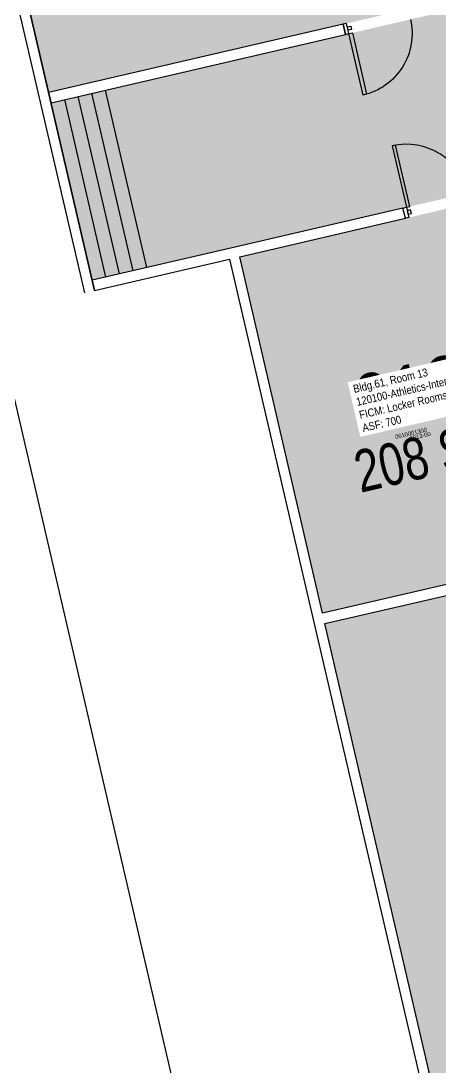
# Model space of a CAD drawing. Header units: inches. Extents: x 69199117 to 69200699, y 27664316 to 27667609.
# Drawn here: x 69199673 to 69199912, y 27664728 to 27665325 of the extents above; entities that cross this region are included whole.
import ezdxf
from ezdxf.enums import TextEntityAlignment as Align

# ---------------------------------------------------------------- set-up
doc = ezdxf.new("R2010")
doc.units = ezdxf.units.IN
doc.header["$LTSCALE"] = 10
doc.header["$MEASUREMENT"] = 0
for name, color, linetype in [('A-DOOR', 2, 'CONTINUOUS'), ('A-FLOR', 3, 'CONTINUOUS'), ('A-IDEN-RNUM', 7, 'CONTINUOUS'), ('A-IDEN-SNUM', 4, 'CONTINUOUS'), ('A-IDEN-VNUM', 4, 'CONTINUOUS'), ('A-WALL', 5, 'CONTINUOUS'), ('AREA-TEXT', 3, 'CONTINUOUS'), ('Rooms-Category-Color', 7, 'CONTINUOUS'), ('Rooms-College-Color', 7, 'CONTINUOUS'), ('Rooms-Department-Color', 7, 'CONTINUOUS'), ('Rooms-Division-Color', 7, 'CONTINUOUS'), ('Rooms-Information', 7, 'CONTINUOUS')]:
    doc.layers.add(name, color=color, linetype=linetype)
doc.styles.add('CP_AREA', font='arial.ttf', dxfattribs={"height": 15})
doc.styles.add('CP_ROOMVNUMBER', font='arial.ttf', dxfattribs={"width": 0.85, "height": 0.075})
doc.styles.get("Standard").update_dxf_attribs({"font": 'arial.ttf'})

msp = doc.modelspace()

# ---------------------------------------------------------------- hatches: boundary and pattern name
at = {"layer": 'Rooms-Category-Color', "true_color": 0xe3c5e1}
msp.add_hatch(color=254, dxfattribs=at).paths.add_polyline_path([(69199518.56, 27666015.66), (69199741.14, 27666067.34), (69199910.99, 27665335.8), (69199688.41, 27665284.12)])
at = {"layer": 'Rooms-Category-Color', "true_color": 0xadadad}
msp.add_hatch(color=253, dxfattribs=at).paths.add_polyline_path([(69199713.29, 27665176.97), (69200214.94, 27665293.45), (69200191.42, 27665394.75), (69199689.77, 27665278.27)])
at = {"layer": 'Rooms-Category-Color', "true_color": 0xffe090}
for points in [[(69199937.23, 27665222.8), (69199797.44, 27665190.35), (69199844.71, 27664986.76), (69199971.83, 27665016.28), (69199971.27, 27665018.72), (69199983.93, 27665021.66)], [(69199846.07, 27664980.92), (69199973.19, 27665010.44), (69199974.21, 27665006.05), (69199986.87, 27665008.99), (69200031.99, 27664814.65), (69200019.33, 27664811.71), (69200022.27, 27664799.04), (69200314.01, 27664866.8), (69200410.36, 27664451.83), (69199991.5, 27664354.58)]]:
    msp.add_hatch(color=41, dxfattribs=at).paths.add_polyline_path(points)
at = {"layer": 'Rooms-College-Color', "true_color": 0xadadad}
for points in [[(69199518.56, 27666015.66), (69199741.14, 27666067.34), (69199910.99, 27665335.8), (69199688.41, 27665284.12)], [(69199713.29, 27665176.97), (69200214.94, 27665293.45), (69200191.42, 27665394.75), (69199689.77, 27665278.27)], [(69199846.07, 27664980.92), (69199973.19, 27665010.44), (69199974.21, 27665006.05), (69199986.87, 27665008.99), (69200031.99, 27664814.65), (69200019.33, 27664811.71), (69200022.27, 27664799.04), (69200314.01, 27664866.8), (69200410.36, 27664451.83), (69199991.5, 27664354.58)]]:
    msp.add_hatch(color=253, dxfattribs=at).paths.add_polyline_path(points)
at = {"layer": 'Rooms-College-Color', "true_color": 0x80bc67}
msp.add_hatch(color=83, dxfattribs=at).paths.add_polyline_path([(69199937.23, 27665222.8), (69199797.44, 27665190.35), (69199844.71, 27664986.76), (69199971.83, 27665016.28), (69199971.27, 27665018.72), (69199983.93, 27665021.66)])
at = {"layer": 'Rooms-Department-Color', "true_color": 0x80bc67}
msp.add_hatch(color=83, dxfattribs=at).paths.add_polyline_path([(69199518.56, 27666015.66), (69199741.14, 27666067.34), (69199910.99, 27665335.8), (69199688.41, 27665284.12)])
at = {"layer": 'Rooms-Department-Color', "true_color": 0xacacac}
msp.add_hatch(color=253, dxfattribs=at).paths.add_polyline_path([(69199713.29, 27665176.97), (69200214.94, 27665293.45), (69200191.42, 27665394.75), (69199689.77, 27665278.27)])
at = {"layer": 'Rooms-Department-Color', "true_color": 0x604aed}
for points in [[(69199937.23, 27665222.8), (69199797.44, 27665190.35), (69199844.71, 27664986.76), (69199971.83, 27665016.28), (69199971.27, 27665018.72), (69199983.93, 27665021.66)], [(69199846.07, 27664980.92), (69199973.19, 27665010.44), (69199974.21, 27665006.05), (69199986.87, 27665008.99), (69200031.99, 27664814.65), (69200019.33, 27664811.71), (69200022.27, 27664799.04), (69200314.01, 27664866.8), (69200410.36, 27664451.83), (69199991.5, 27664354.58)]]:
    msp.add_hatch(color=173, dxfattribs=at).paths.add_polyline_path(points)
at = {"layer": 'Rooms-Division-Color', "true_color": 0x80bc67}
msp.add_hatch(color=83, dxfattribs=at).paths.add_polyline_path([(69199518.56, 27666015.66), (69199741.14, 27666067.34), (69199910.99, 27665335.8), (69199688.41, 27665284.12)])
at = {"layer": 'Rooms-Division-Color', "true_color": 0xadadad}
msp.add_hatch(color=253, dxfattribs=at).paths.add_polyline_path([(69199713.29, 27665176.97), (69200214.94, 27665293.45), (69200191.42, 27665394.75), (69199689.77, 27665278.27)])
at = {"layer": 'Rooms-Division-Color', "true_color": 0x604aed}
for points in [[(69199937.23, 27665222.8), (69199797.44, 27665190.35), (69199844.71, 27664986.76), (69199971.83, 27665016.28), (69199971.27, 27665018.72), (69199983.93, 27665021.66)], [(69199846.07, 27664980.92), (69199973.19, 27665010.44), (69199974.21, 27665006.05), (69199986.87, 27665008.99), (69200031.99, 27664814.65), (69200019.33, 27664811.71), (69200022.27, 27664799.04), (69200314.01, 27664866.8), (69200410.36, 27664451.83), (69199991.5, 27664354.58)]]:
    msp.add_hatch(color=173, dxfattribs=at).paths.add_polyline_path(points)

# ---------------------------------------------------------------- linework, layer by layer
at = {"layer": 'A-DOOR'}
for p, q in [((69199859.75, 27665317.74), (69199861.69, 27665318.19)), ((69199867.89, 27665282.67), (69199859.75, 27665317.74)), ((69199861.69, 27665318.19), (69199869.84, 27665283.13)), ((69199869.84, 27665283.13), (69199867.89, 27665282.67)), ((69199886.33, 27665254.1), (69199884.38, 27665253.65)), ((69199884.38, 27665253.65), (69199892.52, 27665218.58)), ((69199894.47, 27665219.04), (69199886.33, 27665254.1)), ((69199892.52, 27665218.58), (69199894.47, 27665219.04))]:
    msp.add_line(p, q, dxfattribs=at)
at = {"layer": 'A-DOOR', "extrusion": (0, 0, -1)}
msp.add_arc((-69199859.75, 27665317.74), 36, 166.92833, 256.92833, dxfattribs=at)
at = {"layer": 'A-DOOR'}
msp.add_arc((69199892.52, 27665218.58), 36, 13.07167, 103.07167, dxfattribs=at)
at = {"layer": 'A-FLOR'}
for p, q in [((69199853.07, 27664316.28), (69199118.93, 27667478.17)), ((69199736.67, 27665182.4), (69199713.15, 27665283.7)), ((69199744.46, 27665184.21), (69199720.94, 27665285.51)), ((69199713.29, 27665176.97), (69199689.77, 27665278.27)), ((69199721.08, 27665178.78), (69199697.56, 27665280.08)), ((69199728.87, 27665180.59), (69199705.35, 27665281.89))]:
    msp.add_line(p, q, dxfattribs=at)
at = {"layer": 'A-WALL'}
for p, q in [((69199170.07, 27667490.05), (69199708.8, 27665169.77)), ((69199175.91, 27667491.4), (69199714.65, 27665171.12)), ((69199714.65, 27665171.12), (69199175.91, 27667491.4)), ((69199856.44, 27665323.13), (69199688.41, 27665284.12)), ((69199858.39, 27665323.59), (69199856.44, 27665323.13)), ((69199856.44, 27665323.13), (69199857.8, 27665317.29)), ((69199857.8, 27665317.29), (69199856.44, 27665323.13)), ((69199859.75, 27665317.74), (69199858.39, 27665323.59)), ((69199858.84, 27665321.64), (69199860.79, 27665322.09)), ((69199859.29, 27665319.69), (69199858.84, 27665321.64)), ((69199861.24, 27665320.14), (69199859.29, 27665319.69)), ((69199860.79, 27665322.09), (69199861.24, 27665320.14)), ((69199689.77, 27665278.27), (69199857.8, 27665317.29)), ((69199857.8, 27665317.29), (69199859.75, 27665317.74)), ((69199688.41, 27665284.12), (69199689.77, 27665278.27)), ((69199890.57, 27665218.13), (69199793.16, 27665195.52)), ((69199890.57, 27665218.13), (69199892.52, 27665218.58)), ((69199891.93, 27665212.29), (69199890.57, 27665218.13)), ((69199891.93, 27665212.29), (69199890.57, 27665218.13)), ((69199892.52, 27665218.58), (69199893.88, 27665212.74)), ((69199797.44, 27665190.35), (69199891.93, 27665212.29)), ((69199893.88, 27665212.74), (69199891.93, 27665212.29)), ((69199894.92, 27665217.09), (69199892.97, 27665216.64)), ((69199892.97, 27665216.64), (69199893.43, 27665214.69)), ((69199893.43, 27665214.69), (69199895.37, 27665215.14)), ((69199895.37, 27665215.14), (69199894.92, 27665217.09)), ((69199793.16, 27665195.52), (69199713.29, 27665176.97)), ((69199714.65, 27665171.12), (69199791.6, 27665188.99)), ((69199791.6, 27665188.99), (69199839.55, 27664982.49)), ((69199844.71, 27664986.76), (69199797.44, 27665190.35)), ((69199713.29, 27665176.97), (69199714.65, 27665171.12)), ((69199943.1, 27665009.61), (69199844.71, 27664986.76)), ((69199846.07, 27664980.92), (69199944.45, 27665003.76)), ((69199839.55, 27664982.49), (69199987.01, 27664347.38)), ((69199991.5, 27664354.58), (69199846.07, 27664980.92))]:
    msp.add_line(p, q, dxfattribs=at)

# ---------------------------------------------------------------- texts
at = {"layer": 'A-IDEN-RNUM'}
msp.add_text('0013-00', height=2.4, rotation=13.07167, dxfattribs=at).set_placement((69199900.38, 27665087.95), align=Align.MIDDLE_CENTER)
at = {"layer": 'A-IDEN-SNUM'}
msp.add_text('0610001300', height=2.4, rotation=13.07167, dxfattribs=at).set_placement((69199895.15, 27665089.57), align=Align.MIDDLE_CENTER)
at = {"layer": 'A-IDEN-VNUM', "style": 'CP_ROOMVNUMBER', "width": 0.85}
msp.add_text('013', height=32, rotation=13.07167, dxfattribs=at).set_placement((69199895.22, 27665112.95), align=Align.MIDDLE_CENTER)
at = {"layer": 'AREA-TEXT', "style": 'CP_AREA', "width": 0.75}
msp.add_text('208 SF', height=24, rotation=13.07167, dxfattribs=at).set_placement((69199903.08, 27665076.37), align=Align.MIDDLE_CENTER)

# ---------------------------------------------------------------- next in the draw order: texts
at = {"layer": 'Rooms-Information', "insert": (69199867.96, 27665090.2), "char_height": 4.5714, "width": 102.4, "attachment_point": 7, "rotation": 13.07167, "style": 'CP_ROOMVNUMBER', "bg_fill": 3, "box_fill_scale": 1.5, "bg_fill_color": 256, "bg_fill_true_color": 13158600, "bg_fill_transparency": 0}
msp.add_mtext('Bldg.61, Room 13^M^J120100-Athletics-Intercollegiate^M^JFICM: Locker Rooms^M^JASF: 700', dxfattribs=at)

doc.saveas('drawing.dxf')
